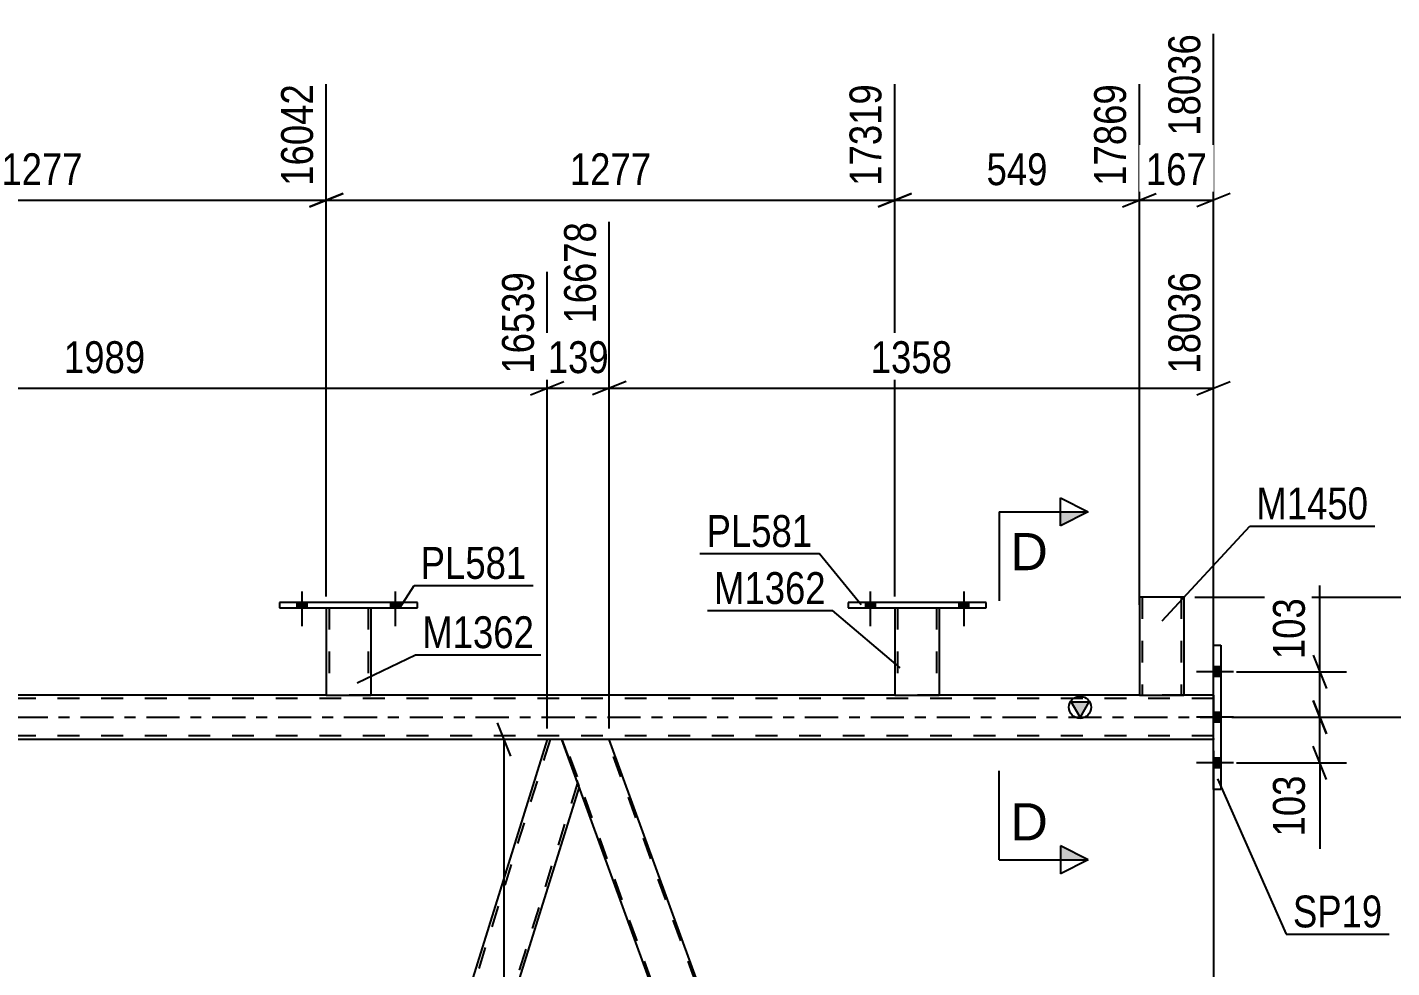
# Model space of a CAD drawing. Header units: millimetres. Extents: x 0 to 841, y 0 to 594.
# Drawn here: x 656.7 to 779.3, y 436.1 to 520.7 of the extents above; entities that cross this region are included whole.
import ezdxf

# ---------------------------------------------------------------- set-up
doc = ezdxf.new("R2010")
doc.units = ezdxf.units.MM
doc.linetypes.add('DXK_LINE_DOT2', pattern=[3.9198, 1.9599, -1.9599])
doc.linetypes.add('DXK_LINE_DOT3', pattern=[5.9187, 2.979, -0.9799, 0.9799, -0.9799])
doc.styles.add('Arial', font='ARIAL.TTF', dxfattribs={"height": 0.2})
doc.styles.add('Arial Narrow', font='ARIALN.TTF', dxfattribs={"height": 0.2})

# ---------------------------------------------------------------- blocks, each defined once
blk = doc.blocks.new('Part-814748569-3092 - 3014')
at = {"color": 2, "linetype": 'Continuous'}
for p, q in [((730.48, 468.96), (730.48, 468.48)), ((742.88, 468.96), (730.48, 468.96)), ((730.48, 468.48), (742.88, 468.48)), ((742.88, 468.48), (742.88, 468.96))]:
    blk.add_line(p, q, dxfattribs=at)
blk = doc.blocks.new('Part-814748569-3107 - 3014')
at = {"color": 2, "linetype": 'Continuous'}
for p, q in [((756.66, 469.44), (756.66, 460.64)), ((760.66, 469.44), (756.66, 469.44)), ((760.66, 469.44), (760.66, 460.64)), ((756.66, 460.64), (760.66, 460.64))]:
    blk.add_line(p, q, dxfattribs=at)
at = {"color": 7, "linetype": 'DXK_LINE_DOT2'}
for p, q in [((756.9, 469.44), (756.9, 460.64)), ((760.35, 469.44), (760.36, 469.44)), ((760.36, 469.44), (760.4, 469.44)), ((760.4, 469.44), (760.42, 469.44)), ((760.42, 469.44), (760.42, 460.64)), ((760.4, 460.64), (760.36, 460.64)), ((760.4, 460.64), (760.36, 460.64)), ((760.42, 460.64), (760.4, 460.64)), ((760.4, 460.64), (760.42, 460.64))]:
    blk.add_line(p, q, dxfattribs=at)
blk = doc.blocks.new('Part-814748569-3077 - 3014')
at = {"color": 7, "linetype": 'DXK_LINE_DOT2'}
for p, q in [((683.6, 468.49), (687.6, 468.49)), ((683.6, 468.48), (683.6, 468.49)), ((683.6, 468.49), (683.6, 468.48)), ((683.84, 468.49), (683.84, 460.64)), ((687.36, 468.49), (687.36, 460.64)), ((687.6, 468.49), (687.6, 468.48)), ((687.6, 468.48), (687.6, 468.49)), ((687.3, 460.64), (687.34, 460.64)), ((687.3, 460.64), (687.34, 460.64)), ((687.34, 460.64), (687.36, 460.64)), ((687.34, 460.64), (687.36, 460.64))]:
    blk.add_line(p, q, dxfattribs=at)
at = {"color": 2, "linetype": 'Continuous'}
for p, q in [((683.6, 468.48), (683.6, 460.64)), ((687.6, 468.48), (687.6, 460.64)), ((683.6, 460.64), (687.6, 460.64))]:
    blk.add_line(p, q, dxfattribs=at)
blk = doc.blocks.new('Part-814748569-3390 - 3014')
at = {"color": 7, "linetype": 'DXK_LINE_DOT2'}
for p, q in [((703.71, 456.64), (666.89, 338.52)), ((706.18, 452.76), (669.61, 335.42)), ((706.32, 452.39), (706.3, 452.44)), ((706.32, 452.39), (706.3, 452.44)), ((667.17, 340.24), (666.75, 338.89)), ((671.36, 340.24), (669.86, 335.42)), ((668.02, 335.42), (666.75, 338.89)), ((669.86, 335.42), (668.02, 335.42))]:
    blk.add_line(p, q, dxfattribs=at)
at = {"color": 2, "linetype": 'Continuous'}
for p, q in [((703.45, 456.64), (667.17, 340.24)), ((704.77, 456.64), (703.45, 456.64)), ((706.3, 452.44), (704.77, 456.64)), ((706.32, 452.39), (671.36, 340.24))]:
    blk.add_line(p, q, dxfattribs=at)
blk = doc.blocks.new('Bolt-814748569-3034 - 3014')
at = {"linetype": 'Continuous'}
for points in [[(680.96, 468.48), (681.84, 468.48), (681.84, 468.96), (680.96, 468.96)], [(689.36, 468.48), (690.24, 468.48), (690.24, 468.96), (689.36, 468.96)]]:
    blk.add_hatch(color=1, dxfattribs=at).paths.add_polyline_path(points)
at = {"color": 1, "linetype": 'Continuous'}
for p, q in [((681.4, 469.96), (681.4, 466.84)), ((689.8, 469.96), (689.8, 466.84)), ((680.96, 468.96), (680.96, 468.48)), ((681.84, 468.96), (681.84, 468.48)), ((689.36, 468.96), (689.36, 468.48)), ((690.24, 468.96), (690.24, 468.48))]:
    blk.add_line(p, q, dxfattribs=at)
blk = doc.blocks.new('Part-814748569-3082 - 3014')
at = {"color": 2, "linetype": 'Continuous'}
for p, q in [((679.4, 468.96), (679.4, 468.48)), ((691.8, 468.96), (679.4, 468.96)), ((679.4, 468.48), (691.8, 468.48)), ((691.8, 468.48), (691.8, 468.96))]:
    blk.add_line(p, q, dxfattribs=at)
blk = doc.blocks.new('Part-814748569-3087 - 3014')
at = {"color": 7, "linetype": 'DXK_LINE_DOT2'}
for p, q in [((734.68, 468.49), (738.68, 468.49)), ((734.68, 468.48), (734.68, 468.49)), ((734.68, 468.49), (734.68, 468.48)), ((734.92, 468.49), (734.92, 460.64)), ((738.44, 468.49), (738.44, 460.64)), ((738.68, 468.49), (738.68, 468.48)), ((738.68, 468.48), (738.68, 468.49)), ((738.38, 460.64), (738.42, 460.64)), ((738.38, 460.64), (738.42, 460.64)), ((738.42, 460.64), (738.44, 460.64)), ((738.42, 460.64), (738.44, 460.64))]:
    blk.add_line(p, q, dxfattribs=at)
at = {"color": 2, "linetype": 'Continuous'}
for p, q in [((734.68, 468.48), (734.68, 460.64)), ((738.68, 468.48), (738.68, 460.64)), ((734.68, 460.64), (738.68, 460.64))]:
    blk.add_line(p, q, dxfattribs=at)
blk = doc.blocks.new('Bolt-814748569-3225 - 3014')
at = {"linetype": 'Continuous'}
for points in [[(680.96, 468.48), (681.84, 468.48), (681.84, 468.96), (680.96, 468.96)], [(689.36, 468.48), (690.24, 468.48), (690.24, 468.96), (689.36, 468.96)]]:
    blk.add_hatch(color=1, dxfattribs=at).paths.add_polyline_path(points)
at = {"color": 1, "linetype": 'Continuous'}
for p, q in [((681.4, 469.96), (681.4, 466.84)), ((689.8, 469.96), (689.8, 466.84)), ((680.96, 468.96), (680.96, 468.48)), ((681.84, 468.96), (681.84, 468.48)), ((689.36, 468.96), (689.36, 468.48)), ((690.24, 468.96), (690.24, 468.48))]:
    blk.add_line(p, q, dxfattribs=at)
blk = doc.blocks.new('Bolt-814748569-3226 - 3014')
at = {"linetype": 'Continuous'}
for points in [[(732.04, 468.48), (732.92, 468.48), (732.92, 468.96), (732.04, 468.96)], [(740.44, 468.48), (741.32, 468.48), (741.32, 468.96), (740.44, 468.96)]]:
    blk.add_hatch(color=1, dxfattribs=at).paths.add_polyline_path(points)
at = {"color": 1, "linetype": 'Continuous'}
for p, q in [((732.48, 469.96), (732.48, 466.84)), ((740.88, 469.96), (740.88, 466.84)), ((732.04, 468.96), (732.04, 468.48)), ((732.92, 468.96), (732.92, 468.48)), ((740.44, 468.96), (740.44, 468.48)), ((741.32, 468.96), (741.32, 468.48))]:
    blk.add_line(p, q, dxfattribs=at)
blk = doc.blocks.new('Bolt-814748569-3227 - 3014')
at = {"linetype": 'Continuous'}
for points in [[(732.04, 468.48), (732.92, 468.48), (732.92, 468.96), (732.04, 468.96)], [(740.44, 468.48), (741.32, 468.48), (741.32, 468.96), (740.44, 468.96)]]:
    blk.add_hatch(color=1, dxfattribs=at).paths.add_polyline_path(points)
at = {"color": 1, "linetype": 'Continuous'}
for p, q in [((732.48, 469.96), (732.48, 466.84)), ((740.88, 469.96), (740.88, 466.84)), ((732.04, 468.96), (732.04, 468.48)), ((732.92, 468.96), (732.92, 468.48)), ((740.44, 468.96), (740.44, 468.48)), ((741.32, 468.96), (741.32, 468.48))]:
    blk.add_line(p, q, dxfattribs=at)
blk = doc.blocks.new('Bolt-814748569-3250 - 3014')
at = {"linetype": 'Continuous'}
for points in [[(763.33, 463.18), (763.33, 462.3), (763.97, 462.3), (763.97, 463.18)], [(763.33, 463.18), (763.33, 462.3), (763.97, 462.3), (763.97, 463.18)], [(763.33, 463.18), (763.33, 462.3), (763.97, 462.3), (763.97, 463.18)], [(763.33, 459.08), (763.33, 458.2), (763.97, 458.2), (763.97, 459.08)], [(763.33, 459.08), (763.33, 458.2), (763.97, 458.2), (763.97, 459.08)], [(763.33, 454.98), (763.33, 454.1), (763.97, 454.1), (763.97, 454.98)], [(763.33, 454.98), (763.33, 454.1), (763.97, 454.1), (763.97, 454.98)], [(763.33, 454.98), (763.33, 454.1), (763.97, 454.1), (763.97, 454.98)]]:
    blk.add_hatch(color=1, dxfattribs=at).paths.add_polyline_path(points)
at = {"color": 1, "linetype": 'Continuous'}
for p, q in [((765.13, 462.74), (761.81, 462.74)), ((765.13, 462.74), (761.81, 462.74)), ((765.13, 462.74), (761.81, 462.74)), ((763.97, 463.18), (763.33, 463.18)), ((763.97, 463.18), (763.33, 463.18)), ((763.97, 463.18), (763.33, 463.18)), ((763.97, 462.3), (763.33, 462.3)), ((763.97, 462.3), (763.33, 462.3)), ((763.97, 462.3), (763.33, 462.3)), ((765.13, 458.64), (761.81, 458.64)), ((765.13, 458.64), (761.81, 458.64)), ((763.97, 459.08), (763.33, 459.08)), ((763.97, 459.08), (763.33, 459.08)), ((763.97, 458.2), (763.33, 458.2)), ((763.97, 458.2), (763.33, 458.2)), ((763.97, 454.98), (763.33, 454.98)), ((763.97, 454.98), (763.33, 454.98)), ((763.97, 454.98), (763.33, 454.98)), ((765.13, 454.54), (761.81, 454.54)), ((765.13, 454.54), (761.81, 454.54)), ((765.13, 454.54), (761.81, 454.54)), ((763.97, 454.1), (763.33, 454.1)), ((763.97, 454.1), (763.33, 454.1)), ((763.97, 454.1), (763.33, 454.1))]:
    blk.add_line(p, q, dxfattribs=at)
blk = doc.blocks.new('Part-814748569-3380 - 3014')
at = {"color": 2, "linetype": 'Continuous'}
for p, q in [((709.03, 456.64), (704.77, 456.64)), ((753.15, 335.42), (709.03, 456.64)), ((748.89, 335.42), (706.3, 452.44))]:
    blk.add_line(p, q, dxfattribs=at)
at = {"color": 7, "linetype": 'DXK_LINE_DOT2'}
for p, q in [((704.77, 456.64), (706.3, 452.44)), ((749.06, 335.42), (704.94, 456.64)), ((752.98, 335.42), (708.86, 456.64)), ((748.89, 335.42), (753.15, 335.42))]:
    blk.add_line(p, q, dxfattribs=at)
blk = doc.blocks.new('Part-814748569-3257 - 3014')
at = {"color": 7, "linetype": 'DXK_LINE_DOT3'}
blk.add_line((669.31, 326.02), (618.35, 466.04), dxfattribs=at)
at = {"color": 2, "linetype": 'Continuous'}
for p, q in [((623.89, 456.64), (619.64, 456.64)), ((666.26, 340.24), (623.89, 456.64)), ((662.01, 340.24), (621.17, 452.44))]:
    blk.add_line(p, q, dxfattribs=at)
at = {"color": 7, "linetype": 'DXK_LINE_DOT2'}
for p, q in [((619.64, 456.64), (621.17, 452.44)), ((663.93, 335.42), (619.81, 456.64)), ((667.85, 335.42), (623.72, 456.64)), ((663.76, 335.42), (662.01, 340.24)), ((668.02, 335.42), (666.26, 340.24)), ((668.02, 335.42), (663.76, 335.42))]:
    blk.add_line(p, q, dxfattribs=at)
blk = doc.blocks.new('Part-814748569-3323 - 3014')
at = {"linetype": 'Continuous'}
blk.add_hatch(color=2, dxfattribs=at).paths.add_polyline_path([(751.33, 458.64), (750.53, 460.04), (752.13, 460.04)])
at = {"color": 7, "linetype": 'DXK_LINE_DOT2'}
for p, q in [((763.33, 460.32), (99.23, 460.32)), ((687.6, 460.64), (683.6, 460.64)), ((738.68, 460.64), (734.68, 460.64)), ((760.66, 460.64), (756.66, 460.64)), ((763.33, 460.64), (763.33, 456.64)), ((763.33, 456.96), (99.23, 456.96)), ((709.03, 456.64), (192.65, 456.64)), ((709.03, 456.64), (703.45, 456.64))]:
    blk.add_line(p, q, dxfattribs=at)
at = {"color": 2, "linetype": 'Continuous'}
for p, q in [((683.6, 460.64), (636.52, 460.64)), ((734.68, 460.64), (687.6, 460.64)), ((756.66, 460.64), (738.68, 460.64)), ((751.33, 458.64), (750.53, 460.04)), ((750.53, 460.04), (752.13, 460.04)), ((752.13, 460.04), (751.33, 458.64)), ((763.33, 460.64), (760.66, 460.64)), ((703.45, 456.64), (623.89, 456.64)), ((763.33, 456.64), (709.03, 456.64))]:
    blk.add_line(p, q, dxfattribs=at)
at = {"color": 7, "linetype": 'DXK_LINE_DOT3'}
blk.add_line((99.23, 458.64), (763.33, 458.64), dxfattribs=at)
at = {"color": 2, "linetype": 'Continuous'}
blk.add_circle((751.33, 459.54), 1, dxfattribs=at)
blk = doc.blocks.new('Part-814748569-3340 - 3014')
at = {"color": 2, "linetype": 'Continuous'}
for p, q in [((763.33, 452.14), (763.33, 465.14)), ((763.33, 465.14), (763.97, 465.14)), ((763.97, 465.14), (763.97, 452.14)), ((763.97, 452.14), (763.33, 452.14))]:
    blk.add_line(p, q, dxfattribs=at)
blk = doc.blocks.new('StraightDimension-814748569-3698 - 3014')
at = {"color": 7, "linetype": 'Continuous'}
for p, q in [((804.88, 457.14), (803.68, 460.14)), ((764.97, 458.64), (806.68, 458.64)), ((804.28, 332.78), (804.28, 458.64)), ((803.68, 334.28), (804.88, 331.28)), ((786.59, 332.78), (806.68, 332.78))]:
    blk.add_line(p, q, dxfattribs=at)
at = {"color": 0}
blk.add_wipeout([(803.53, 399.97), (799.33, 399.97), (799.33, 391.46), (803.53, 391.46)], dxfattribs=at)
at = {"color": 3, "style": 'Arial Narrow'}
blk.add_text('3147', height=2.863, rotation=90.0002, dxfattribs=at).set_placement((802.93, 392.06))
blk = doc.blocks.new('StraightDimension-814748569-4037 - 3014')
at = {"color": 7, "linetype": 'Continuous'}
for p, q in [((763.33, 455.64), (763.33, 388.72)), ((784.95, 336.42), (784.95, 393.97)), ((764.83, 391.72), (761.83, 390.52)), ((783.45, 390.52), (786.45, 391.72)), ((763.33, 391.12), (784.95, 391.12))]:
    blk.add_line(p, q, dxfattribs=at)
at = {"color": 0}
blk.add_wipeout([(778.4, 391.87), (778.4, 396.07), (769.89, 396.07), (769.89, 391.87)], dxfattribs=at)
at = {"color": 3, "style": 'Arial Narrow'}
blk.add_text('1431', height=2.863, dxfattribs=at).set_placement((770.49, 392.47))
blk = doc.blocks.new('StraightDimension-814748569-4535 - 3014')
at = {"color": 7, "linetype": 'Continuous'}
for p, q in [((700.19, 455.14), (698.99, 458.14)), ((719.05, 456.64), (696.74, 456.64)), ((699.59, 335.42), (699.59, 456.64)), ((698.99, 336.92), (700.19, 333.92)), ((723.73, 335.42), (696.74, 335.42))]:
    blk.add_line(p, q, dxfattribs=at)
at = {"color": 0}
blk.add_wipeout([(698.84, 400.29), (694.64, 400.29), (694.64, 391.78), (698.84, 391.78)], dxfattribs=at)
at = {"color": 3, "style": 'Arial Narrow'}
blk.add_text('3031', height=2.863, rotation=90.0002, dxfattribs=at).set_placement((698.24, 392.38))
blk = doc.blocks.new('StraightDimension-814748569-14823 - 3014')
at = {"color": 7, "linetype": 'Continuous'}
for p, q in [((683.6, 469.49), (683.6, 515.58)), ((734.68, 469.49), (734.68, 515.58)), ((685.1, 505.74), (682.1, 504.54)), ((733.18, 504.54), (736.18, 505.74)), ((683.6, 505.14), (734.68, 505.14))]:
    blk.add_line(p, q, dxfattribs=at)
at = {"color": 0}
blk.add_wipeout([(713.4, 505.89), (713.4, 510.09), (704.88, 510.09), (704.88, 505.89)], dxfattribs=at)
at = {"color": 3, "style": 'Arial Narrow'}
blk.add_text('1277', height=2.863, dxfattribs=at).set_placement((705.48, 506.49))
at = {"color": 0, "linetype": 'Continuous'}
blk.add_wipeout([(734.08, 516.18), (729.88, 516.18), (729.88, 505.84), (734.08, 505.84)], dxfattribs=at)
at = {"color": 3, "linetype": 'Continuous', "style": 'Arial Narrow'}
blk.add_text('17319', height=2.863, rotation=90.0002, dxfattribs=at).set_placement((733.48, 506.44))
blk = doc.blocks.new('StraightDimension-814748569-14822 - 3014')
at = {"color": 7, "linetype": 'Continuous'}
for p, q in [((734.68, 469.49), (734.68, 515.58)), ((756.66, 468.76), (756.66, 515.58)), ((736.18, 505.74), (733.18, 504.54)), ((755.16, 504.54), (758.16, 505.74)), ((734.68, 505.14), (756.66, 505.14))]:
    blk.add_line(p, q, dxfattribs=at)
at = {"color": 0}
blk.add_wipeout([(749.01, 505.89), (749.01, 510.09), (742.33, 510.09), (742.33, 505.89)], dxfattribs=at)
at = {"color": 3, "style": 'Arial Narrow'}
blk.add_text('549', height=2.863, dxfattribs=at).set_placement((742.93, 506.49))
at = {"color": 0, "linetype": 'Continuous'}
blk.add_wipeout([(756.06, 516.18), (751.86, 516.18), (751.86, 505.84), (756.06, 505.84)], dxfattribs=at)
at = {"color": 3, "linetype": 'Continuous', "style": 'Arial Narrow'}
blk.add_text('17869', height=2.863, rotation=90.0002, dxfattribs=at).set_placement((755.46, 506.44))
blk = doc.blocks.new('StraightDimension-814748569-4277 - 3014')
at = {"color": 7, "linetype": 'Continuous'}
for p, q in [((623.89, 457.64), (623.89, 503.18)), ((703.45, 457.64), (703.45, 498.68)), ((625.39, 488.84), (622.39, 487.64)), ((623.89, 488.24), (703.45, 488.24)), ((701.95, 487.64), (704.95, 488.84))]:
    blk.add_line(p, q, dxfattribs=at)
at = {"color": 0}
blk.add_wipeout([(667.93, 488.99), (667.93, 493.19), (659.42, 493.19), (659.42, 488.99)], dxfattribs=at)
at = {"color": 3, "style": 'Arial Narrow'}
blk.add_text('1989', height=2.863, dxfattribs=at).set_placement((660.02, 489.59))
at = {"color": 0, "linetype": 'Continuous'}
blk.add_wipeout([(702.85, 499.28), (698.65, 499.28), (698.65, 488.94), (702.85, 488.94)], dxfattribs=at)
at = {"color": 3, "linetype": 'Continuous', "style": 'Arial Narrow'}
blk.add_text('16539', height=2.863, rotation=90.0002, dxfattribs=at).set_placement((702.25, 489.54))
blk = doc.blocks.new('StraightDimension-814748569-14824 - 3014')
at = {"color": 7, "linetype": 'Continuous'}
for p, q in [((632.52, 469.49), (632.52, 515.58)), ((683.6, 469.49), (683.6, 515.58)), ((634.02, 505.74), (631.02, 504.54)), ((682.1, 504.54), (685.1, 505.74)), ((632.52, 505.14), (683.6, 505.14))]:
    blk.add_line(p, q, dxfattribs=at)
at = {"color": 0}
blk.add_wipeout([(662.32, 505.89), (662.32, 510.09), (653.8, 510.09), (653.8, 505.89)], dxfattribs=at)
at = {"color": 3, "style": 'Arial Narrow'}
blk.add_text('1277', height=2.863, dxfattribs=at).set_placement((654.4, 506.49))
at = {"color": 0, "linetype": 'Continuous'}
blk.add_wipeout([(683, 516.18), (678.8, 516.18), (678.8, 505.84), (683, 505.84)], dxfattribs=at)
at = {"color": 3, "linetype": 'Continuous', "style": 'Arial Narrow'}
blk.add_text('16042', height=2.863, rotation=90.0002, dxfattribs=at).set_placement((682.4, 506.44))
blk = doc.blocks.new('StraightDimension-814748569-3628 - 3014')
at = {"color": 7, "linetype": 'Continuous'}
blk.add_line((761.66, 469.44), (813.45, 469.44), dxfattribs=at)
blk = doc.blocks.new('StraightDimension-814748569-3645 - 3014')
at = {"color": 7, "linetype": 'Continuous'}
for p, q in [((772.28, 460.14), (773.48, 457.14)), ((765.39, 458.64), (775.28, 458.64)), ((772.88, 454.54), (772.88, 458.64)), ((773.48, 453.04), (772.28, 456.04)), ((765.39, 454.54), (775.28, 454.54)), ((772.88, 454.54), (772.88, 446.81)), ((772.88, 454.54), (772.88, 446.81))]:
    blk.add_line(p, q, dxfattribs=at)
at = {"color": 0}
blk.add_wipeout([(772.13, 454.02), (767.93, 454.02), (767.93, 447.33), (772.13, 447.33)], dxfattribs=at)
at = {"color": 3, "style": 'Arial Narrow'}
blk.add_text('103', height=2.863, rotation=90.0002, dxfattribs=at).set_placement((771.53, 447.93))
blk = doc.blocks.new('StraightDimension-814748569-3655 - 3014')
at = {"color": 7, "linetype": 'Continuous'}
for p, q in [((772.88, 462.74), (772.88, 470.48)), ((772.88, 462.74), (772.88, 470.48)), ((772.28, 464.24), (773.48, 461.24)), ((765.39, 462.74), (775.28, 462.74)), ((772.88, 458.64), (772.88, 462.74)), ((773.48, 457.14), (772.28, 460.14)), ((765.39, 458.64), (775.28, 458.64))]:
    blk.add_line(p, q, dxfattribs=at)
at = {"color": 0}
blk.add_wipeout([(772.13, 469.95), (767.93, 469.95), (767.93, 463.27), (772.13, 463.27)], dxfattribs=at)
at = {"color": 3, "style": 'Arial Narrow'}
blk.add_text('103', height=2.863, rotation=90.0002, dxfattribs=at).set_placement((771.53, 463.87))
blk = doc.blocks.new('StraightDimension-814748569-4296 - 3014')
at = {"color": 7, "linetype": 'Continuous'}
for p, q in [((709.03, 457.64), (709.03, 503.18)), ((703.45, 457.64), (703.45, 498.68)), ((701.95, 487.64), (704.95, 488.84)), ((703.45, 488.24), (709.03, 488.24)), ((710.53, 488.84), (707.53, 487.64))]:
    blk.add_line(p, q, dxfattribs=at)
at = {"color": 0}
blk.add_wipeout([(709.58, 488.99), (709.58, 493.19), (702.9, 493.19), (702.9, 488.99)], dxfattribs=at)
at = {"color": 3, "style": 'Arial Narrow'}
blk.add_text('139', height=2.863, dxfattribs=at).set_placement((703.5, 489.59))
at = {"color": 0, "linetype": 'Continuous'}
blk.add_wipeout([(708.43, 503.78), (704.23, 503.78), (704.23, 493.44), (708.43, 493.44)], dxfattribs=at)
at = {"color": 3, "linetype": 'Continuous', "style": 'Arial Narrow'}
blk.add_text('16678', height=2.863, rotation=90.0002, dxfattribs=at).set_placement((707.83, 494.04))
blk = doc.blocks.new('StraightDimension-814748569-4315 - 3014')
at = {"color": 7, "linetype": 'Continuous'}
for p, q in [((709.03, 457.64), (709.03, 503.18)), ((763.33, 461.64), (763.33, 498.68)), ((710.53, 488.84), (707.53, 487.64)), ((709.03, 488.24), (763.33, 488.24)), ((761.83, 487.64), (764.83, 488.84))]:
    blk.add_line(p, q, dxfattribs=at)
at = {"color": 0}
blk.add_wipeout([(740.44, 488.99), (740.44, 493.19), (731.92, 493.19), (731.92, 488.99)], dxfattribs=at)
at = {"color": 3, "style": 'Arial Narrow'}
blk.add_text('1358', height=2.863, dxfattribs=at).set_placement((732.52, 489.59))
at = {"color": 0, "linetype": 'Continuous'}
blk.add_wipeout([(762.73, 499.28), (758.53, 499.28), (758.53, 488.94), (762.73, 488.94)], dxfattribs=at)
at = {"color": 3, "linetype": 'Continuous', "style": 'Arial Narrow'}
blk.add_text('18036', height=2.863, rotation=90.0002, dxfattribs=at).set_placement((762.13, 489.54))
blk = doc.blocks.new('StraightDimension-814748569-14821 - 3014')
at = {"color": 7, "linetype": 'Continuous'}
for p, q in [((763.33, 461.64), (763.33, 520.08)), ((756.66, 468.76), (756.66, 515.58)), ((755.16, 504.54), (758.16, 505.74)), ((764.83, 505.74), (761.83, 504.54)), ((756.66, 505.14), (763.33, 505.14))]:
    blk.add_line(p, q, dxfattribs=at)
at = {"color": 0}
blk.add_wipeout([(763.34, 505.89), (763.34, 510.09), (756.65, 510.09), (756.65, 505.89)], dxfattribs=at)
at = {"color": 3, "style": 'Arial Narrow'}
blk.add_text('167', height=2.863, dxfattribs=at).set_placement((757.25, 506.49))
at = {"color": 0, "linetype": 'Continuous'}
blk.add_wipeout([(762.73, 520.68), (758.53, 520.68), (758.53, 510.34), (762.73, 510.34)], dxfattribs=at)
at = {"color": 3, "linetype": 'Continuous', "style": 'Arial Narrow'}
blk.add_text('18036', height=2.863, rotation=90.0002, dxfattribs=at).set_placement((762.13, 510.94))
blk = doc.blocks.new('Mark-814748569-3073 - 3014')
at = {"color": 0}
blk.add_wipeout([(702.27, 464.86), (702.27, 467.86), (692.22, 467.86), (692.22, 464.86)], dxfattribs=at)
blk.add_wipeout([(702.27, 464.86), (702.27, 467.86), (692.22, 467.86), (692.22, 464.86)], dxfattribs=at)
at = {"color": 30, "linetype": 'Continuous'}
for p, q in [((686.37, 461.75), (691.62, 464.26)), ((691.62, 464.26), (702.87, 464.26))]:
    blk.add_line(p, q, dxfattribs=at)
at = {"color": 3, "style": 'Arial Narrow'}
blk.add_text('M1362', height=2.863, dxfattribs=at).set_placement((692.22, 464.86))
blk = doc.blocks.new('SectionMark-814748569-4778 - 3014')
at = {"linetype": 'Continuous'}
for points in [[(749.57, 475.87), (749.57, 477.12), (752.07, 477.12)], [(749.57, 445.83), (749.57, 447.08), (752.07, 445.83)]]:
    blk.add_hatch(color=6, dxfattribs=at).paths.add_polyline_path(points)
at = {"color": 6, "linetype": 'Continuous'}
for p, q in [((749.57, 475.87), (749.57, 478.37)), ((749.57, 478.37), (752.07, 477.12)), ((744.07, 477.12), (744.07, 469.12)), ((744.07, 477.12), (752.07, 477.12)), ((752.07, 477.12), (749.57, 475.87)), ((744.07, 445.83), (744.07, 453.83)), ((752.07, 445.83), (749.57, 447.08)), ((749.57, 447.08), (749.57, 444.58)), ((744.07, 445.83), (752.07, 445.83)), ((752.07, 445.83), (749.57, 444.58))]:
    blk.add_line(p, q, dxfattribs=at)
at = {"color": 0, "linetype": 'Continuous'}
for points in [[(748.44, 471.87), (748.44, 475.37), (745.07, 475.37), (745.07, 471.87)], [(748.44, 447.58), (748.44, 451.08), (745.07, 451.08), (745.07, 447.58)]]:
    blk.add_wipeout(points, dxfattribs=at)
at = {"color": 3, "linetype": 'Continuous', "style": 'Arial'}
for p in [(745.07, 471.87), (745.07, 447.58)]:
    blk.add_text('D', height=3.34, dxfattribs=at).set_placement(p)
blk = doc.blocks.new('Mark-814748569-3088 - 3014')
at = {"color": 0}
blk.add_wipeout([(727.28, 473.96), (727.28, 476.96), (717.77, 476.96), (717.77, 473.96)], dxfattribs=at)
blk.add_wipeout([(727.28, 473.96), (727.28, 476.96), (717.77, 476.96), (717.77, 473.96)], dxfattribs=at)
at = {"color": 30, "linetype": 'Continuous'}
for p in [(717.17, 473.36), (731.65, 468.74)]:
    blk.add_line(p, (727.88, 473.36), dxfattribs=at)
at = {"color": 3, "style": 'Arial Narrow'}
blk.add_text('PL581', height=2.863, dxfattribs=at).set_placement((717.77, 473.96))
blk = doc.blocks.new('Mark-814748569-3078 - 3014')
at = {"color": 0}
blk.add_wipeout([(701.59, 471.09), (701.59, 474.09), (692.08, 474.09), (692.08, 471.09)], dxfattribs=at)
blk.add_wipeout([(701.59, 471.09), (701.59, 474.09), (692.08, 474.09), (692.08, 471.09)], dxfattribs=at)
at = {"color": 30, "linetype": 'Continuous'}
for p, q in [((690.21, 468.48), (691.48, 470.49)), ((691.48, 470.49), (702.19, 470.49))]:
    blk.add_line(p, q, dxfattribs=at)
at = {"color": 3, "style": 'Arial Narrow'}
blk.add_text('PL581', height=2.863, dxfattribs=at).set_placement((692.08, 471.09))
blk = doc.blocks.new('Mark-814748569-3083 - 3014')
at = {"color": 0}
blk.add_wipeout([(728.49, 468.83), (728.49, 471.83), (718.44, 471.83), (718.44, 468.83)], dxfattribs=at)
blk.add_wipeout([(728.49, 468.83), (728.49, 471.83), (718.44, 471.83), (718.44, 468.83)], dxfattribs=at)
at = {"color": 30, "linetype": 'Continuous'}
for p in [(717.84, 468.23), (735.16, 463.1)]:
    blk.add_line(p, (729.09, 468.23), dxfattribs=at)
at = {"color": 3, "style": 'Arial Narrow'}
blk.add_text('M1362', height=2.863, dxfattribs=at).set_placement((718.44, 468.83))
blk = doc.blocks.new('Mark-814748569-3103 - 3014')
at = {"color": 0}
blk.add_wipeout([(777.23, 476.44), (777.23, 479.44), (767.18, 479.44), (767.18, 476.44)], dxfattribs=at)
blk.add_wipeout([(777.23, 476.44), (777.23, 479.44), (767.18, 479.44), (767.18, 476.44)], dxfattribs=at)
at = {"color": 30, "linetype": 'Continuous'}
for p, q in [((758.71, 467.32), (766.58, 475.84)), ((766.58, 475.84), (777.83, 475.84))]:
    blk.add_line(p, q, dxfattribs=at)
at = {"color": 3, "style": 'Arial Narrow'}
blk.add_text('M1450', height=2.863, dxfattribs=at).set_placement((767.18, 476.44))
blk = doc.blocks.new('Mark-814748569-3336 - 3014')
at = {"color": 0}
blk.add_wipeout([(778.5, 439.75), (778.5, 442.75), (770.46, 442.75), (770.46, 439.75)], dxfattribs=at)
blk.add_wipeout([(778.5, 439.75), (778.5, 442.75), (770.46, 442.75), (770.46, 439.75)], dxfattribs=at)
at = {"color": 30, "linetype": 'Continuous'}
for p, q in [((763.67, 453.11), (769.86, 439.15)), ((769.86, 439.15), (779.1, 439.15))]:
    blk.add_line(p, q, dxfattribs=at)
at = {"color": 3, "style": 'Arial Narrow'}
blk.add_text('SP19', height=2.863, dxfattribs=at).set_placement((770.46, 439.75))

msp = doc.modelspace()

# ---------------------------------------------------------------- block references
for name in ['Bolt-814748569-3034 - 3014', 'Bolt-814748569-3225 - 3014', 'Bolt-814748569-3226 - 3014', 'Bolt-814748569-3227 - 3014', 'Part-814748569-3082 - 3014', 'Part-814748569-3077 - 3014', 'Part-814748569-3092 - 3014', 'Part-814748569-3087 - 3014', 'Part-814748569-3107 - 3014', 'Part-814748569-3257 - 3014', 'Part-814748569-3340 - 3014', 'Bolt-814748569-3250 - 3014', 'Part-814748569-3323 - 3014', 'Part-814748569-3390 - 3014', 'Part-814748569-3380 - 3014']:
    msp.add_blockref(name, (0, 0))

# ---------------------------------------------------------------- next in the draw order: block references
for name in ['StraightDimension-814748569-14823 - 3014', 'StraightDimension-814748569-3698 - 3014', 'StraightDimension-814748569-4535 - 3014']:
    msp.add_blockref(name, (0, 0))

# ---------------------------------------------------------------- next in the draw order: block references
for name in ['StraightDimension-814748569-14822 - 3014', 'StraightDimension-814748569-4277 - 3014', 'StraightDimension-814748569-4037 - 3014']:
    msp.add_blockref(name, (0, 0))

# ---------------------------------------------------------------- next in the draw order: block references
msp.add_blockref('StraightDimension-814748569-14824 - 3014', (0, 0))

# ---------------------------------------------------------------- next in the draw order: block references
msp.add_blockref('StraightDimension-814748569-3628 - 3014', (0, 0))

# ---------------------------------------------------------------- next in the draw order: block references
for name in ['StraightDimension-814748569-4296 - 3014', 'StraightDimension-814748569-3645 - 3014']:
    msp.add_blockref(name, (0, 0))

# ---------------------------------------------------------------- next in the draw order: block references
for name in ['Mark-814748569-3078 - 3014', 'StraightDimension-814748569-3655 - 3014', 'Mark-814748569-3073 - 3014', 'Mark-814748569-3336 - 3014']:
    msp.add_blockref(name, (0, 0))

# ---------------------------------------------------------------- next in the draw order: block references
msp.add_blockref('StraightDimension-814748569-4315 - 3014', (0, 0))

# ---------------------------------------------------------------- next in the draw order: block references
for name in ['StraightDimension-814748569-14821 - 3014', 'SectionMark-814748569-4778 - 3014', 'Mark-814748569-3088 - 3014']:
    msp.add_blockref(name, (0, 0))

# ---------------------------------------------------------------- next in the draw order: block references
for name in ['Mark-814748569-3103 - 3014', 'Mark-814748569-3083 - 3014']:
    msp.add_blockref(name, (0, 0))

doc.saveas('drawing.dxf')
